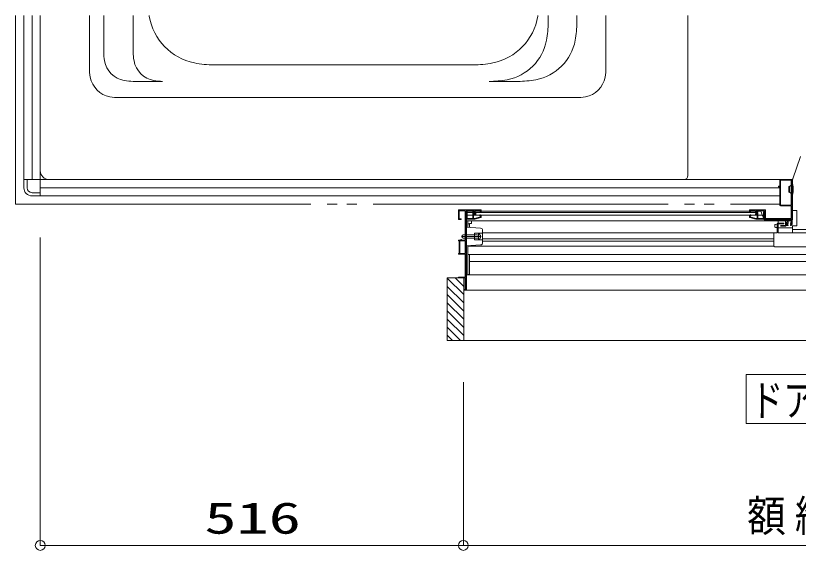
# Model space of a CAD drawing. Units: millimetres on the paper. Extents: x -305 to 305, y -152 to 152.
# Drawn here: x -144.93 to -97.2, y -70.05 to -37.43 of the extents above; entities that cross this region are included whole.
import ezdxf
from ezdxf.enums import TextEntityAlignment as Align

# ---------------------------------------------------------------- set-up
doc = ezdxf.new("R2010")
doc.units = ezdxf.units.MM
doc.linetypes.add('LONG_DOUBLE_CHAIN', pattern=[21.8, 18, -1, 0.6, -0.6, 0.6, -1])
doc.layers.add('0-0_0', color=7, linetype='Continuous', lineweight=9)
doc.layers.add('0-1_VIEW0001', color=7, linetype='Continuous', lineweight=9)
doc.styles.add('ＭＳ ゴシック', font='')
doc.styles.get('ＭＳ ゴシック').set_extended_font_data('MS Gothic')

# ---------------------------------------------------------------- blocks, each defined once
blk = doc.blocks.new('_ORIGIN')
at = {"layer": '0-0_0'}
blk.add_line((0, 0), (-1, 0), dxfattribs=at)
blk.add_circle((0, 0), 0.5, dxfattribs=at)

msp = doc.modelspace()

# ---------------------------------------------------------------- linework, layer by layer
at = {"layer": '0-1_VIEW0001', "linetype": 'LONG_DOUBLE_CHAIN'}
for p, q in [((-144.934, -37.426), (-144.934, -48.926)), ((-144.934, -48.926), (-98.334, -48.926))]:
    msp.add_line(p, q, dxfattribs=at)
at = {"layer": '0-1_VIEW0001'}
for p, q in [((-144.434, -37.426), (-144.434, -47.426)), ((-143.934, -47.426), (-143.934, -37.426)), ((-143.434, -48.426), (-143.434, -37.426)), ((-143.434, -46.877), (-143.434, -37.427)), ((-140.434, -40.629), (-140.434, -37.427)), ((-139.565, -37.427), (-139.565, -39.638)), ((-137.765, -37.427), (-137.765, -39.638)), ((-112.46, -37.427), (-112.46, -37.84)), ((-110.71, -37.427), (-110.71, -37.84)), ((-108.934, -37.427), (-108.934, -40.629)), ((-103.934, -37.427), (-103.934, -47.177)), ((-132.837, -40.427), (-117.032, -40.427)), ((-135.968, -41.435), (-137.767, -41.435)), ((-116.056, -41.435), (-114.306, -41.435)), ((-138.637, -42.427), (-110.732, -42.427)), ((-97.543, -47.375), (-97.061, -46.025)), ((-144.434, -47.426), (-144.034, -47.426)), ((-144.434, -47.426), (-144.434, -47.926)), ((-144.234, -47.426), (-144.234, -47.926)), ((-142.884, -47.427), (-104.184, -47.427)), ((-98.334, -47.811), (-98.334, -47.476)), ((-98.289, -48.966), (-98.289, -47.486)), ((-98.289, -48.966), (-98.289, -47.486)), ((-98.284, -47.426), (-97.599, -47.426)), ((-98.274, -47.471), (-97.649, -47.471)), ((-98.274, -47.471), (-97.649, -47.471)), ((-97.634, -47.486), (-97.634, -48.966)), ((-97.634, -47.486), (-97.634, -48.966)), ((-97.584, -47.441), (-97.584, -50.176)), ((-97.584, -47.726), (-97.564, -47.726)), ((-97.549, -49.315), (-97.549, -47.409)), ((-98.334, -47.926), (-143.434, -47.926)), ((-143.434, -48.426), (-143.434, -48.026)), ((-98.409, -47.856), (-98.409, -47.836)), ((-98.399, -47.826), (-98.349, -47.826)), ((-98.349, -47.866), (-98.399, -47.866)), ((-98.334, -48.976), (-98.334, -47.881)), ((-97.784, -47.851), (-97.734, -47.851)), ((-97.784, -48.201), (-97.784, -47.851)), ((-97.784, -48.201), (-97.734, -48.201)), ((-97.734, -47.851), (-97.656, -47.792)), ((-97.734, -47.851), (-97.734, -48.201)), ((-97.734, -48.201), (-97.656, -48.261)), ((-97.599, -47.809), (-97.618, -47.809)), ((-143.934, -48.226), (-143.434, -48.226)), ((-143.934, -48.426), (-143.434, -48.426)), ((-143.434, -48.426), (-98.334, -48.426)), ((-98.334, -48.426), (-143.434, -48.426)), ((-97.599, -48.244), (-97.618, -48.244)), ((-97.584, -48.326), (-97.564, -48.326)), ((-97.644, -49.026), (-98.284, -49.026)), ((-97.649, -48.981), (-98.274, -48.981)), ((-97.649, -48.981), (-98.274, -48.981)), ((-97.644, -49.791), (-97.644, -49.026)), ((-117.934, -49.292), (-117.934, -49.852)), ((-116.559, -49.277), (-117.919, -49.277)), ((-117.444, -49.806), (-117.444, -49.425)), ((-117.434, -49.357), (-117.434, -54.177)), ((-99.484, -49.357), (-117.434, -49.357)), ((-117.434, -49.437), (-99.809, -49.437)), ((-99.392, -49.597), (-117.434, -49.597)), ((-117.399, -49.391), (-117.399, -49.806)), ((-117.049, -49.405), (-117.049, -49.376)), ((-117.049, -49.806), (-117.049, -49.489)), ((-117.028, -49.447), (-117.047, -49.412)), ((-117.045, -49.478), (-117.031, -49.464)), ((-117.034, -49.361), (-117.033, -49.361)), ((-117.02, -49.369), (-116.979, -49.442)), ((-116.979, -49.476), (-117, -49.497)), ((-116.989, -49.487), (-116.989, -49.503)), ((-116.959, -49.446), (-116.982, -49.469)), ((-116.982, -49.528), (-116.961, -49.564)), ((-116.974, -49.462), (-116.974, -49.465)), ((-116.915, -49.554), (-116.942, -49.509)), ((-116.94, -49.577), (-116.928, -49.577)), ((-116.939, -49.49), (-116.914, -49.465)), ((-116.859, -49.437), (-116.859, -49.597)), ((-116.624, -49.604), (-116.624, -49.601)), ((-116.584, -49.651), (-116.62, -49.614)), ((-116.609, -49.412), (-116.609, -49.437)), ((-116.609, -49.586), (-116.59, -49.586)), ((-116.594, -49.437), (-116.549, -49.437)), ((-116.584, -49.332), (-116.584, -49.387)), ((-116.58, -49.591), (-116.539, -49.632)), ((-116.534, -49.437), (-116.534, -49.302)), ((-116.534, -49.643), (-116.534, -49.69)), ((-100.184, -49.421), (-100.184, -49.301)), ((-100.184, -49.643), (-100.184, -49.69)), ((-100.139, -49.591), (-100.18, -49.632)), ((-100.124, -49.436), (-100.169, -49.436)), ((-100.159, -49.276), (-99.224, -49.276)), ((-100.135, -49.651), (-100.099, -49.614)), ((-100.134, -49.341), (-100.134, -49.386)), ((-100.109, -49.586), (-100.128, -49.586)), ((-99.819, -49.331), (-100.124, -49.331)), ((-100.109, -49.411), (-100.109, -49.421)), ((-100.094, -49.604), (-100.094, -49.601)), ((-99.809, -49.454), (-99.809, -49.341)), ((-99.779, -49.49), (-99.805, -49.464)), ((-99.803, -49.554), (-99.777, -49.508)), ((-99.779, -49.576), (-99.79, -49.576)), ((-99.764, -49.341), (-99.764, -49.435)), ((-99.76, -49.446), (-99.737, -49.469)), ((-99.736, -49.528), (-99.757, -49.564)), ((-99.269, -49.331), (-99.754, -49.331)), ((-99.744, -49.462), (-99.744, -49.465)), ((-99.74, -49.476), (-99.719, -49.497)), ((-99.699, -49.369), (-99.739, -49.442)), ((-99.729, -49.487), (-99.729, -49.503)), ((-99.714, -49.508), (-99.714, -49.791)), ((-99.69, -49.447), (-99.671, -49.412)), ((-99.674, -49.478), (-99.688, -49.464)), ((-99.684, -49.361), (-99.685, -49.361)), ((-99.669, -49.405), (-99.669, -49.376)), ((-99.669, -49.791), (-99.669, -49.489)), ((-99.484, -49.357), (-99.284, -49.876)), ((-99.319, -49.391), (-99.319, -49.791)), ((-99.274, -49.79), (-99.274, -49.425)), ((-99.259, -49.836), (-99.259, -49.341)), ((-99.199, -49.301), (-99.199, -49.791)), ((-97.549, -49.315), (-97.284, -49.315)), ((-117.934, -49.852), (-117.774, -49.852)), ((-117.759, -49.837), (-117.759, -49.827)), ((-117.459, -49.806), (-117.444, -49.806)), ((-117.459, -49.836), (-117.459, -49.816)), ((-117.434, -49.937), (-97.609, -49.937)), ((-117.399, -49.806), (-117.049, -49.806)), ((-117.364, -50.334), (-117.364, -49.937)), ((-117.264, -50.102), (-117.264, -50.341)), ((-117.139, -50.097), (-117.257, -50.097)), ((-117.139, -49.937), (-117.139, -50.097)), ((-116.579, -49.682), (-116.579, -49.661)), ((-100.149, -49.737), (-99.799, -49.847)), ((-100.139, -49.682), (-100.139, -49.661)), ((-99.785, -49.804), (-100.129, -49.697)), ((-99.729, -49.806), (-99.769, -49.806)), ((-99.769, -49.851), (-99.274, -49.851)), ((-99.334, -49.806), (-99.654, -49.806)), ((-97.559, -49.876), (-99.284, -49.876)), ((-99.259, -49.836), (-99.259, -49.816)), ((-97.879, -49.851), (-99.244, -49.851)), ((-99.199, -49.791), (-97.644, -49.791)), ((-98.434, -50.676), (-98.434, -49.937)), ((-98.434, -50.076), (-98.099, -50.076)), ((-98.384, -49.876), (-98.384, -49.937)), ((-98.084, -50.091), (-98.084, -50.111)), ((-97.984, -49.936), (-97.984, -50.086)), ((-97.984, -50.211), (-97.984, -50.066)), ((-97.969, -50.051), (-97.889, -50.051)), ((-97.934, -50.111), (-97.934, -50.166)), ((-97.844, -50.101), (-97.924, -50.101)), ((-97.879, -50.041), (-97.879, -49.851)), ((-97.679, -50.086), (-97.679, -50.076)), ((-97.664, -50.061), (-97.644, -50.061)), ((-97.634, -50.101), (-97.664, -50.101)), ((-97.634, -49.851), (-97.634, -50.051)), ((-97.624, -50.166), (-97.624, -50.111)), ((-97.609, -49.876), (-97.609, -49.937)), ((-117.459, -50.327), (-116.575, -50.393)), ((-117.264, -50.122), (-117.364, -50.122)), ((-116.459, -51.286), (-116.459, -50.518)), ((-98.597, -50.34), (-98.624, -50.334)), ((-98.597, -50.163), (-98.524, -50.149)), ((-98.524, -50.354), (-98.597, -50.34)), ((-98.524, -50.149), (-98.499, -50.144)), ((-98.499, -50.359), (-98.524, -50.354)), ((-98.499, -50.144), (-98.434, -50.144)), ((-98.499, -50.359), (-98.434, -50.359)), ((-98.484, -50.676), (-98.484, -50.126)), ((-98.434, -50.377), (-97.549, -50.377)), ((-98.099, -50.126), (-98.419, -50.126)), ((-98.277, -50.248), (-98.242, -50.228)), ((-97.994, -50.276), (-98.269, -50.276)), ((-98.235, -50.226), (-97.999, -50.226)), ((-97.844, -50.226), (-97.931, -50.226)), ((-97.924, -50.176), (-97.844, -50.176)), ((-97.829, -50.191), (-97.829, -50.211)), ((-97.679, -50.211), (-97.679, -50.191)), ((-97.664, -50.176), (-97.634, -50.176)), ((-97.634, -50.226), (-97.664, -50.226)), ((-97.549, -50.252), (-97.549, -50.676)), ((-143.434, -50.966), (-143.434, -69.746)), ((-116.534, -50.902), (-117.734, -50.902)), ((-117.709, -50.967), (-117.639, -51.002)), ((-116.779, -50.802), (-117.639, -50.802)), ((-116.779, -51.002), (-117.639, -51.002)), ((-116.959, -51.102), (-116.959, -50.702)), ((-116.459, -50.702), (-116.959, -50.702)), ((-116.779, -50.802), (-116.739, -50.809)), ((-116.779, -51.002), (-116.739, -50.994)), ((-116.709, -51.081), (-116.709, -50.722)), ((-116.46, -50.677), (-98.484, -50.677)), ((-116.459, -51.034), (-98.684, -51.034)), ((-98.684, -51.486), (-98.684, -50.677)), ((-98.434, -50.676), (-78.359, -50.676)), ((-117.839, -51.172), (-117.839, -51.932)), ((-117.509, -51.172), (-117.839, -51.172)), ((-117.509, -51.172), (-117.509, -51.932)), ((-117.459, -51.477), (-116.575, -51.41)), ((-117.364, -53.207), (-117.364, -51.472)), ((-98.684, -51.482), (-117.364, -51.482)), ((-116.459, -51.102), (-116.959, -51.102)), ((-98.684, -51.174), (-116.459, -51.174)), ((-98.643, -51.526), (-79.059, -51.526)), ((-117.934, -51.932), (-117.934, -51.977)), ((-117.884, -51.932), (-117.934, -51.932)), ((-117.934, -51.977), (-117.509, -51.977)), ((-117.839, -51.932), (-117.509, -51.932)), ((-117.364, -51.992), (-80.309, -51.992)), ((-80.309, -52.422), (-117.264, -52.422)), ((-118.609, -57.247), (-118.609, -53.426)), ((-117.509, -53.426), (-118.609, -53.426)), ((-117.609, -54.446), (-118.609, -53.446)), ((-117.609, -53.946), (-118.129, -53.426)), ((-117.609, -57.247), (-117.609, -53.426)), ((-117.434, -53.237), (-61.155, -53.237)), ((-117.609, -54.946), (-118.609, -53.947)), ((-117.609, -54.142), (-117.609, -54.162)), ((-117.434, -54.177), (-62.33, -54.177)), ((-117.609, -55.447), (-118.609, -54.447)), ((-117.609, -55.947), (-118.609, -54.946)), ((-117.609, -56.441), (-118.609, -55.441)), ((-117.609, -56.936), (-118.609, -55.936)), ((-117.794, -57.247), (-118.609, -56.431)), ((-118.289, -57.247), (-118.609, -56.926)), ((-118.609, -57.247), (-58.134, -57.247)), ((-100.372, -62.309), (-100.372, -59.309)), ((-100.372, -59.309), (-76.372, -59.309)), ((-117.629, -59.787), (-117.629, -69.746)), ((-117.629, -59.787), (-117.629, -69.746)), ((-100.372, -62.309), (-76.372, -62.309)), ((-118.229, -69.746), (-142.834, -69.746)), ((-59.734, -69.746), (-117.029, -69.746))]:
    msp.add_line(p, q, dxfattribs=at)
at = {"layer": '0-1_VIEW0001', "color": 5}
msp.add_line((-61.356, -50.477), (-97.549, -50.477), dxfattribs=at)
at = {"layer": '0-1_VIEW0001'}
for points in [[(-98.284, -47.426), (-144.434, -47.426), (-144.434, -37.426)], [(-98.334, -47.476), (-98.32, -47.441), (-98.284, -47.426)], [(-97.599, -47.426), (-97.589, -47.431), (-97.584, -47.441)], [(-97.549, -47.426), (-97.559, -47.426), (-97.559, -49.876)], [(-98.409, -47.836), (-98.406, -47.829), (-98.399, -47.826)], [(-98.399, -47.866), (-98.406, -47.863), (-98.409, -47.856)], [(-98.349, -47.826), (-98.339, -47.822), (-98.334, -47.811)], [(-98.334, -47.881), (-98.339, -47.871), (-98.349, -47.866)], [(-98.284, -49.026), (-98.32, -49.012), (-98.334, -48.976)], [(-117.919, -49.277), (-117.93, -49.281), (-117.934, -49.292)], [(-117.774, -49.812), (-117.889, -49.812), (-117.889, -49.332)], [(-117.889, -49.332), (-117.509, -49.332), (-117.509, -51.127), (-117.734, -51.127), (-117.734, -51.077)], [(-117.609, -54.177), (-117.459, -54.177), (-117.459, -49.332), (-116.954, -49.332), (-116.954, -49.435)], [(-117.449, -49.414), (-117.441, -49.364), (-117.399, -49.391)], [(-117.444, -49.425), (-117.446, -49.419), (-117.449, -49.414)], [(-117.049, -49.376), (-117.045, -49.366), (-117.034, -49.361)], [(-117.047, -49.412), (-117.049, -49.409), (-117.049, -49.405)], [(-117.049, -49.489), (-117.048, -49.483), (-117.045, -49.478)], [(-117.033, -49.361), (-117.025, -49.363), (-117.02, -49.369)], [(-117.031, -49.464), (-117.027, -49.456), (-117.028, -49.447)], [(-117, -49.497), (-117.003, -49.502), (-117.004, -49.508)], [(-117.004, -49.508), (-117.004, -49.806), (-116.941, -49.806), (-116.59, -49.697)], [(-116.982, -49.469), (-116.987, -49.477), (-116.989, -49.487)], [(-116.989, -49.503), (-116.988, -49.516), (-116.982, -49.528)], [(-116.979, -49.442), (-116.976, -49.452), (-116.974, -49.462)], [(-116.974, -49.465), (-116.975, -49.471), (-116.979, -49.476)], [(-116.961, -49.564), (-116.952, -49.573), (-116.94, -49.577)], [(-116.954, -49.435), (-116.955, -49.441), (-116.959, -49.446)], [(-116.942, -49.509), (-116.944, -49.499), (-116.939, -49.49)], [(-116.928, -49.577), (-116.915, -49.569), (-116.915, -49.554)], [(-116.914, -49.465), (-116.91, -49.46), (-116.909, -49.454)], [(-116.909, -49.454), (-116.909, -49.332), (-116.584, -49.332)], [(-116.624, -49.601), (-116.62, -49.591), (-116.609, -49.586)], [(-116.62, -49.614), (-116.623, -49.61), (-116.624, -49.604)], [(-116.584, -49.387), (-116.587, -49.394), (-116.594, -49.397), (-116.605, -49.401), (-116.609, -49.412)], [(-116.59, -49.586), (-116.585, -49.587), (-116.58, -49.591)], [(-116.534, -49.302), (-116.542, -49.284), (-116.559, -49.277)], [(-116.539, -49.632), (-116.535, -49.637), (-116.534, -49.643)], [(-100.184, -49.301), (-100.177, -49.284), (-100.159, -49.276)], [(-100.169, -49.436), (-100.18, -49.432), (-100.184, -49.421)], [(-100.18, -49.632), (-100.183, -49.637), (-100.184, -49.643)], [(-100.128, -49.586), (-100.134, -49.587), (-100.139, -49.591)], [(-100.124, -49.331), (-100.131, -49.334), (-100.134, -49.341)], [(-100.134, -49.386), (-100.131, -49.393), (-100.124, -49.396), (-100.114, -49.401), (-100.109, -49.411)], [(-100.109, -49.421), (-100.114, -49.432), (-100.124, -49.436)], [(-100.094, -49.601), (-100.099, -49.591), (-100.109, -49.586)], [(-100.099, -49.614), (-100.095, -49.61), (-100.094, -49.604)], [(-99.809, -49.341), (-99.812, -49.334), (-99.819, -49.331)], [(-99.805, -49.464), (-99.808, -49.46), (-99.809, -49.454)], [(-99.79, -49.576), (-99.803, -49.569), (-99.803, -49.554)], [(-99.777, -49.508), (-99.775, -49.499), (-99.779, -49.49)], [(-99.757, -49.564), (-99.766, -49.573), (-99.779, -49.576)], [(-99.754, -49.331), (-99.761, -49.334), (-99.764, -49.341)], [(-99.764, -49.435), (-99.763, -49.441), (-99.76, -49.446)], [(-99.739, -49.442), (-99.743, -49.452), (-99.744, -49.462)], [(-99.744, -49.465), (-99.743, -49.471), (-99.74, -49.476)], [(-99.737, -49.469), (-99.731, -49.477), (-99.729, -49.487)], [(-99.729, -49.503), (-99.731, -49.516), (-99.736, -49.528)], [(-99.719, -49.497), (-99.715, -49.502), (-99.714, -49.508)], [(-99.685, -49.361), (-99.693, -49.363), (-99.699, -49.369)], [(-99.688, -49.464), (-99.692, -49.456), (-99.69, -49.447)], [(-99.669, -49.376), (-99.674, -49.366), (-99.684, -49.361)], [(-99.669, -49.489), (-99.67, -49.483), (-99.674, -49.478)], [(-99.671, -49.412), (-99.67, -49.409), (-99.669, -49.405)], [(-99.269, -49.414), (-99.277, -49.364), (-99.319, -49.391)], [(-99.274, -49.425), (-99.273, -49.419), (-99.269, -49.414)], [(-99.259, -49.341), (-99.262, -49.334), (-99.269, -49.331)], [(-99.224, -49.276), (-99.207, -49.284), (-99.199, -49.301)], [(-97.549, -50.252), (-97.284, -50.252), (-97.284, -49.315)], [(-117.759, -49.827), (-117.764, -49.816), (-117.774, -49.812)], [(-117.774, -49.852), (-117.764, -49.847), (-117.759, -49.837)], [(-116.569, -49.737), (-116.934, -49.851), (-117.459, -49.851)], [(-117.264, -50.102), (-117.264, -50.1), (-117.263, -50.099), (-117.26, -50.097), (-117.258, -50.097), (-117.257, -50.097)], [(-116.59, -49.697), (-116.582, -49.691), (-116.579, -49.682)], [(-116.579, -49.661), (-116.58, -49.655), (-116.584, -49.651)], [(-116.534, -49.69), (-116.544, -49.719), (-116.569, -49.737)], [(-100.184, -49.69), (-100.175, -49.719), (-100.149, -49.737)], [(-100.139, -49.661), (-100.138, -49.655), (-100.135, -49.651)], [(-100.129, -49.697), (-100.136, -49.691), (-100.139, -49.682)], [(-99.799, -49.847), (-99.784, -49.85), (-99.769, -49.851)], [(-99.769, -49.806), (-99.777, -49.806), (-99.785, -49.804)], [(-99.714, -49.791), (-99.719, -49.802), (-99.729, -49.806)], [(-99.654, -49.806), (-99.665, -49.802), (-99.669, -49.791)], [(-99.319, -49.791), (-99.324, -49.802), (-99.334, -49.806)], [(-99.259, -49.816), (-99.261, -49.809), (-99.267, -49.803), (-99.272, -49.798), (-99.274, -49.79)], [(-99.274, -49.851), (-99.264, -49.847), (-99.259, -49.836)], [(-99.244, -49.851), (-99.255, -49.847), (-99.259, -49.836)], [(-97.984, -50.066), (-97.98, -50.056), (-97.969, -50.051)], [(-97.924, -50.101), (-97.931, -50.104), (-97.934, -50.111)], [(-97.889, -50.051), (-97.882, -50.048), (-97.879, -50.041)], [(-97.829, -50.086), (-97.834, -50.097), (-97.844, -50.101)], [(-97.634, -49.851), (-97.829, -49.851), (-97.829, -50.086)], [(-97.679, -50.076), (-97.675, -50.066), (-97.664, -50.061)], [(-97.664, -50.101), (-97.675, -50.097), (-97.679, -50.086)], [(-97.644, -50.061), (-97.637, -50.058), (-97.634, -50.051)], [(-97.624, -50.111), (-97.627, -50.104), (-97.634, -50.101)], [(-98.597, -50.163), (-98.624, -50.169), (-98.624, -50.334)], [(-98.269, -50.276), (-98.284, -50.265), (-98.277, -50.248)], [(-98.242, -50.228), (-98.238, -50.227), (-98.235, -50.226)], [(-97.999, -50.226), (-97.989, -50.222), (-97.984, -50.211)], [(-97.931, -50.226), (-97.94, -50.23), (-97.946, -50.238), (-97.963, -50.266), (-97.994, -50.276)], [(-97.934, -50.166), (-97.931, -50.173), (-97.924, -50.176)], [(-97.844, -50.176), (-97.834, -50.181), (-97.829, -50.191)], [(-97.829, -50.211), (-97.834, -50.222), (-97.844, -50.226)], [(-97.679, -50.191), (-97.675, -50.181), (-97.664, -50.176)], [(-97.664, -50.226), (-97.675, -50.222), (-97.679, -50.211)], [(-97.634, -50.176), (-97.627, -50.173), (-97.624, -50.166)], [(-97.584, -50.176), (-97.599, -50.212), (-97.634, -50.226)], [(-117.639, -50.802), (-117.709, -50.837), (-117.709, -50.967)], [(-117.779, -51.127), (-117.934, -51.127), (-117.934, -51.172)], [(-117.934, -51.172), (-117.884, -51.172), (-117.884, -51.932)], [(-117.734, -51.077), (-117.779, -51.077), (-117.779, -51.127)], [(-117.509, -51.977), (-117.509, -53.382), (-117.934, -53.382), (-117.934, -53.426)], [(-117.264, -51.992), (-117.264, -53.222), (-117.349, -53.222)], [(-117.509, -53.426), (-117.509, -54.127), (-117.609, -54.127)]]:
    msp.add_lwpolyline(points, dxfattribs=at)
for centre, radius, start, end in [((-129.884, -36.287), 7, 189.3711, 189.6963), ((-133.334, -36.877), 3.5, 189.6963, 258.5217), ((-116.534, -36.877), 3.5, 281.4783, 350.3037), ((-119.984, -36.287), 7, 350.2391, 350.6289), ((-118.46, -37.84), 6, 349.5247, 0), ((-116.71, -37.84), 6, 349.5247, 0), ((-115.51, -38.385), 3, 280.4753, 349.5247), ((-113.76, -38.385), 3, 280.4753, 349.5247), ((-136.565, -39.638), 3, 180, 190.4753), ((-134.765, -39.638), 3, 180, 190.4753), ((-138.04, -39.91), 1.5, 190.4753, 259.5247), ((-136.24, -39.91), 1.5, 190.4753, 259.5247), ((-132.837, -34.427), 6, 258.5217, 270), ((-117.032, -34.427), 6, 270, 281.4783), ((-137.434, -40.629), 3, 180, 190.4753), ((-111.934, -40.629), 3, 349.5247, 0), ((-138.909, -40.902), 1.5, 190.4753, 259.5247), ((-137.767, -38.435), 3, 259.5247, 270), ((-135.968, -38.435), 3, 259.5247, 270), ((-116.056, -35.435), 6, 270, 280.4753), ((-114.306, -35.435), 6, 270, 280.4753), ((-110.459, -40.902), 1.5, 280.4753, 349.5247), ((-138.637, -39.427), 3, 259.5247, 270), ((-110.732, -39.427), 3, 270, 280.4753), ((-142.884, -46.877), 0.55, 180, 270), ((-104.184, -47.177), 0.25, 270, 0), ((-98.274, -47.486), 0.015, 90, 180), ((-98.274, -47.486), 0.015, 90, 180), ((-97.649, -47.486), 0.015, 0, 90), ((-97.649, -47.486), 0.015, 0, 90), ((-97.564, -47.751), 0.025, 12.424, 90), ((-97.449, -47.409), 0.1, 160.3462, 180), ((-143.934, -47.926), 0.5, 180, 270), ((-143.934, -47.926), 0.3, 180, 270), ((-97.647, -47.804), 0.015, 19.4712, 127.1608), ((-97.618, -47.794), 0.015, 199.4712, 270), ((-97.599, -47.794), 0.015, 270, 0), ((-98.812, -48.026), 1.303, 347.576, 12.424), ((-97.647, -48.249), 0.015, 232.8391, 340.5288), ((-97.618, -48.259), 0.015, 90, 160.5288), ((-97.599, -48.259), 0.015, 0, 90), ((-97.564, -48.301), 0.025, 270, 347.576), ((-98.274, -48.966), 0.015, 180, 270), ((-98.274, -48.966), 0.015, 180, 270), ((-97.649, -48.966), 0.015, 270, 0), ((-97.649, -48.966), 0.015, 270, 0), ((-98.434, -50.126), 0.05, 90, 180), ((-98.099, -50.091), 0.015, 0, 90), ((-98.099, -50.111), 0.015, 270, 0), ((-116.584, -50.518), 0.125, 0, 85.7108), ((-98.419, -50.141), 0.015, 90, 180), ((-116.734, -50.784), 0.025, 259.909, 0), ((-116.734, -51.019), 0.025, 0, 100.091), ((-116.702, -50.722), 0.0077, 62.719, 180), ((-116.794, -50.902), 0.21, 297.281, 62.719), ((-116.702, -51.081), 0.0077, 180, 297.281), ((-116.584, -51.286), 0.125, 274.2892, 0), ((-98.644, -51.486), 0.04, 180, 270), ((-117.349, -53.207), 0.015, 180, 270)]:
    msp.add_arc(centre, radius, start, end, dxfattribs=at)

# ---------------------------------------------------------------- block references
at = {"layer": '0-1_VIEW0001', "xscale": 0.6, "yscale": 0.6, "rotation": 180}
for p in [(-143.434, -69.746), (-117.629, -69.746)]:
    msp.add_blockref('_ORIGIN', p, dxfattribs=at)
at = {"layer": '0-1_VIEW0001', "xscale": 0.6, "yscale": 0.6}
msp.add_blockref('_ORIGIN', (-117.629, -69.746), dxfattribs=at)

# ---------------------------------------------------------------- texts
at = {"layer": '0-1_VIEW0001', "style": 'ＭＳ ゴシック'}
for s, width, p in [('ドア位置ＡＲ\u3000１００移動', 0.75, (-100.086, -62.429)), ('額', 0.9, (-100.319, -69.48)), ('縁', 0.9, (-97.411, -69.48)), ('516', 1.5, (-133.421, -69.607))]:
    msp.add_text(s, height=1.921, dxfattribs=dict(at, width=width)).set_placement(p, align=Align.BOTTOM_LEFT)

doc.saveas('drawing.dxf')
